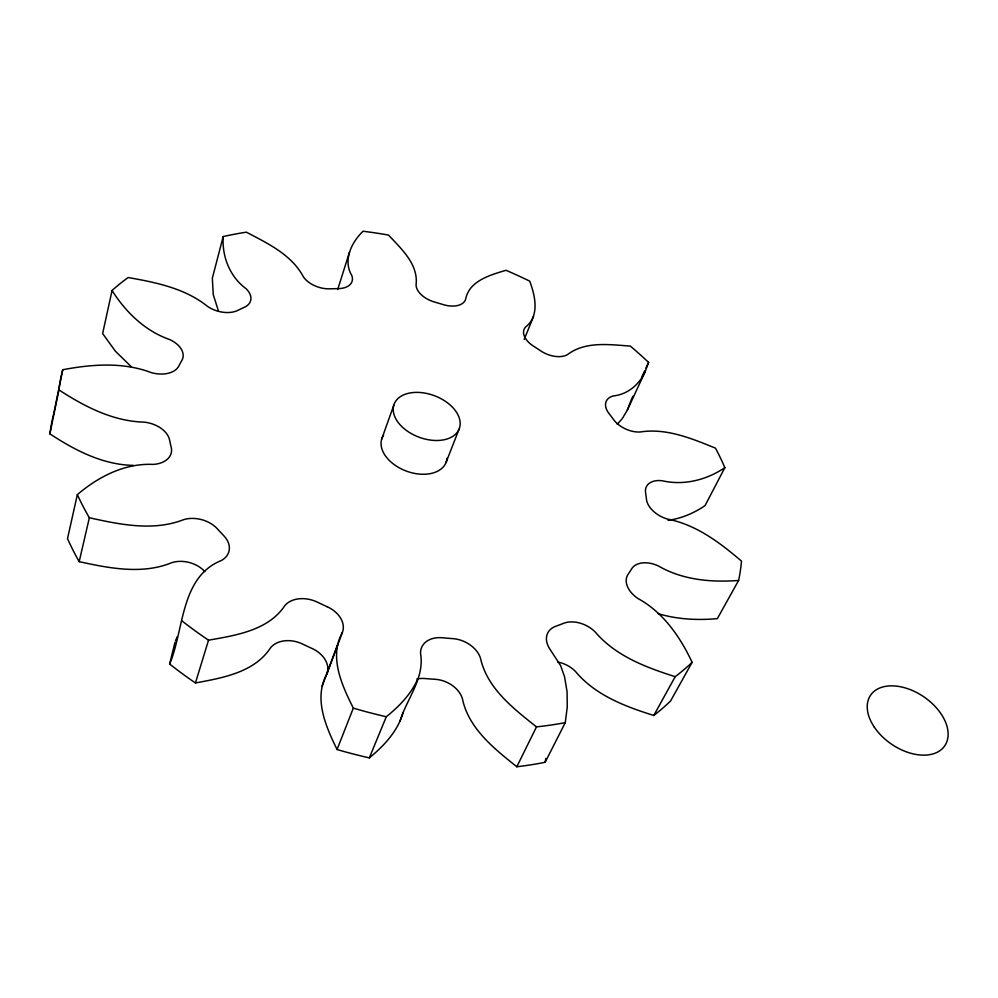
<?xml version="1.0" encoding="UTF-8"?>
<svg xmlns="http://www.w3.org/2000/svg" width="998" height="998" viewBox="0 0 998 998"><rect width="100%" height="100%" fill="white"/><g stroke="black" fill="none" stroke-linecap="round" stroke-linejoin="round"><path stroke-width="1.5" d="M617.263 424.262L622.265 418.624L627.368 410.041L645.095 371.805L648.6 362.399A354.677 232.746 20.4 0 0 630.299 346.081C609.541 344.659 585.477 341.042 567.675 354.49A21.257 12.6 22.7 0 1 540.667 350.847A248.851 162.537 20.4 0 0 533.531 346.181A21.232 12.562 22.5 0 1 525.534 327.02C539.955 316.017 535.128 295.583 529.701 281.149A354.677 232.746 20.4 0 0 506.023 270.296C490.38 274.961 469.035 280.775 465.579 299.45A21.245 12.487 20.3 0 1 443.174 304.602A248.851 162.537 20.4 0 0 434.779 302.12A21.257 12.5 20.1 0 1 416.079 284.779C418.549 264.27 401.146 248.689 388.496 235.054A354.677 232.746 20.4 0 0 363.06 231.249C351.508 242.277 342.676 260.403 351.857 275.66A21.744 12.899 18 0 1 338.085 288.634A248.851 162.537 20.4 0 0 329.876 288.834A21.806 12.962 17.8 0 1 303.267 276.621C291.491 254.565 267.514 243.337 246.381 232.172A354.677 232.746 20.4 0 0 223.203 236.563C221.83 256.274 229.777 276.758 245.995 288.622A22.717 13.81 15.8 0 1 244.236 307.359A248.851 162.537 20.4 0 0 237.798 310.403A22.804 13.897 15.6 0 1 207.572 306.411C185.092 288.31 155.875 282.409 128.156 277.531A354.677 232.746 20.4 0 0 112.063 290.48L102.632 333.544L115.356 351.159L131.599 367.039M416.69 679.089A25.349 18.725 23.3 0 1 425.248 678.553A244.136 163.56 20.3 0 0 435.078 679.289A25.299 18.65 23.7 0 1 462.361 698.55C468.524 728.49 494.235 748.675 516.814 766.751A347.89 234.131 20.3 0 0 545.145 762.285L565.267 722.639L567.251 707.083L567.076 691.701L564.506 676.619L560.651 665.678L550.023 649.336A25.075 17.428 26.6 0 1 555.874 626.22A248.889 162.549 20.4 0 0 563.471 623.351A25 17.303 26.7 0 1 595.157 631.946C615.516 655.923 646.043 667.475 675.209 676.669A354.677 232.746 20.4 0 0 692.113 662.323C680.174 636.886 663.246 612.298 638.034 598.563A23.94 15.806 27.4 0 1 628.066 574.361A248.851 162.537 20.4 0 0 631.584 568.935A23.852 15.681 27.4 0 1 658.505 566.016C682.595 580.013 711.349 582.533 738.607 580.462A354.677 232.746 20.4 0 0 741.489 561.138C720.007 542.687 696.18 524.699 667.774 519.135A22.754 14.309 26.6 0 1 646.442 499.212A248.851 162.537 20.4 0 0 645.581 492.75A22.667 14.209 26.5 0 1 662.273 480.749C683.867 485.826 706.734 479.888 724.847 467.663A354.677 232.746 20.4 0 0 715.479 448.152C691.839 438.534 666.464 427.917 640.404 431.959A21.794 13.211 24.8 0 1 613.508 419.509A248.851 162.537 20.4 0 0 608.942 413.409A21.731 13.136 24.7 0 1 613.234 395.957C627.48 394.522 639.344 384.592 645.095 371.805M545.145 762.285L545.794 758.393M327.07 606.672A26.21 18.999 18.8 0 1 342.364 632.458C328.704 657.008 342.015 685.489 353.329 708.106L337.062 749.523C325.984 726.868 313.322 698.475 326.857 674.099A25.661 19.049 18.6 0 0 312.025 648.463A244.073 163.522 20.3 0 1 302.644 644.072A25.674 19.024 18.2 0 0 270.583 647.739C254.403 672.565 222.379 677.916 195.433 682.969A347.89 234.131 20.3 0 1 169.648 664.032C184.131 630.15 180.201 576.807 221.581 560.414A26.023 18.301 14.9 0 0 223.714 535.639A248.851 162.537 20.4 0 1 217.364 528.84A25.985 18.213 14.7 0 0 183.757 519.609C153.43 531.535 119.997 524.549 89.346 517.762A354.677 232.746 20.4 0 1 77.357 494.634C98.328 476.695 124.875 463.06 153.156 464.407A25.249 16.879 13.4 0 0 171.194 447.166A248.851 162.537 20.4 0 1 169.598 440.081A25.162 16.741 13.4 0 0 144.111 422.129C112.974 421.331 84.418 406.523 58.907 389.881A354.677 232.746 20.4 0 1 62.749 369.734C91.791 364.258 122.829 361.837 151.035 372.541A24.052 15.269 14 0 0 178.817 366.029A248.851 162.537 20.4 0 1 181.848 360.44A23.952 15.157 14.1 0 0 169.598 339.52C145.072 330.999 125.661 312.087 112.05 290.48M169.635 664.032L174.949 642.45M62.737 369.734L53.767 413.621A347.89 234.131 20.3 0 0 49.912 433.868C74.85 450.285 102.894 464.881 133.445 465.38M49.9 433.868L58.907 389.881M77.345 494.634L67.515 538.633A347.89 234.131 20.3 0 0 79.179 561.662C109.293 568.211 142.227 574.811 171.843 562.647A25.449 18.263 14.2 0 1 204.79 571.592M79.179 561.662L89.346 517.762M403.067 712.472C397.89 731.147 383.943 745.843 369.347 757.869A347.89 234.131 20.3 0 1 337.062 749.523M223.19 236.551L212.349 278.168L213.223 294.585L218.437 310.914M195.433 682.969L208.532 640.192C235.765 635.352 268.287 630.524 284.867 605.574A26.222 18.987 18.4 0 1 317.476 602.193A248.851 162.537 20.4 0 0 327.07 606.672M337.698 289.545L349.537 252.007M630.524 401.745L627.368 410.041M381.623 439.295L393.773 405.288M322.055 686.325L337.574 644.658M326.857 674.099L342.364 632.458M399.911 721.454C406.61 698.949 424.923 678.203 420.545 653.391A25.886 18.675 23.3 0 1 442.538 637.772A248.851 162.537 20.4 0 0 452.543 638.595A25.836 18.6 23.6 0 1 480.462 658.106C487.136 688.408 513.483 708.605 536.5 726.868A354.677 232.746 20.4 0 0 565.267 722.627M445.944 462.723L459.068 429.165A34.793 22.131 20.6 0 0 417.95 392.389A34.793 22.131 20.6 0 0 403.08 427.743A34.793 22.131 20.6 0 0 459.068 429.165M524.187 339.507L533.531 316.403M369.347 757.869L386.288 716.739C398.738 706.809 410.166 695.007 417.114 680.511M175.423 640.978L177.195 636.761M630.923 400.535L632.882 396.293M642.051 376.52L644.671 370.869M645.98 368.05L648.6 362.399M516.814 766.751L536.5 726.868M724.847 467.663L705.05 505.612C694.009 513.147 681.347 518.523 668.061 520.345M557.807 662.061A24.501 17.378 26.9 0 1 575.447 671.429C595.17 695.169 625.172 706.534 653.79 715.466L675.209 676.669M692.113 662.323L670.594 700.97A347.89 234.131 20.3 0 1 653.79 715.466M738.607 580.462L717.337 618.635C697.515 620.419 677.205 619.409 658.081 613.62M447.042 458.244A34.256 22.28 20.5 0 1 406.673 471.218A34.256 22.28 20.5 0 1 383.569 435.128M386.288 716.739A354.677 232.746 20.4 0 1 353.329 708.106M208.532 640.192A354.677 232.746 20.4 0 1 182.123 621.018M874.023 726.706A44.885 28.655 34.3 0 0 943.933 746.916A44.885 28.655 34.3 0 0 905.074 687.871A44.885 28.655 34.3 0 0 874.023 726.706"/></g></svg>
